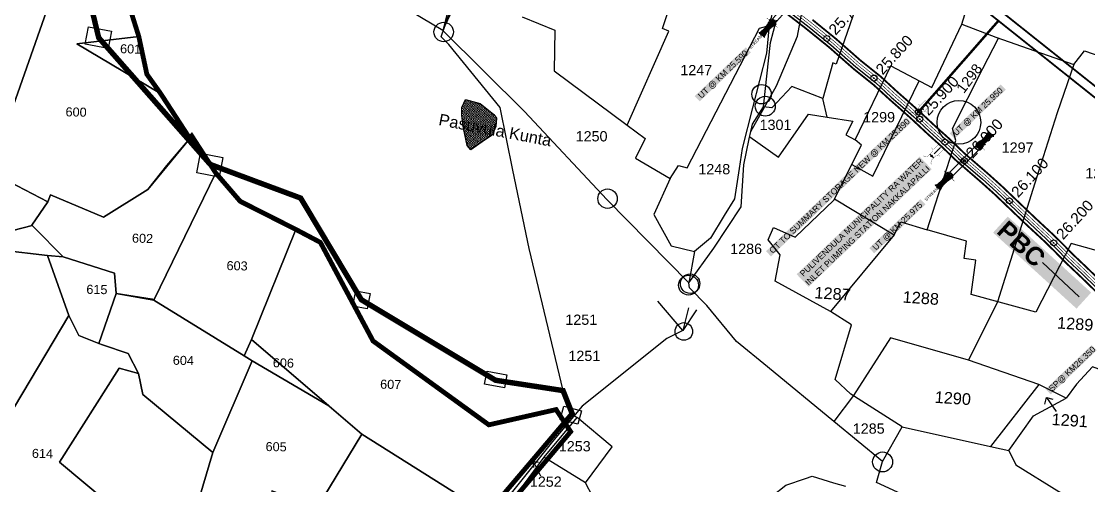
# Model space of a CAD drawing. Header units: millimetres. Extents: x 191342 to 235284, y 1600297 to 1616674.
# Drawn here: x 195018 to 196787, y 1605403 to 1606172 of the extents above; entities that cross this region are included whole.
import ezdxf
from ezdxf.enums import TextEntityAlignment as Align

# ---------------------------------------------------------------- set-up
doc = ezdxf.new("R2010")
doc.units = ezdxf.units.MM
doc.header["$LTSCALE"] = 15
doc.header["$PDMODE"] = 32
doc.header["$PDSIZE"] = 10
doc.linetypes.add('HIDDEN2', pattern=[0.1875, 0.125, -0.0625])
for name, color, linetype in [('BOUNDRY STONES', 240, 'Continuous'), ('CANAL1', 7, 'Continuous'), ('CSMark', 72, 'Continuous'), ('PAPER SIZE', 5, 'Continuous'), ('PLOT', 7, 'Continuous'), ('PLOT NO', 7, 'Continuous'), ('PLOTS', 7, 'Continuous'), ('PLOTS NO', 7, 'Continuous'), ('ROADS', 1, 'Continuous'), ('STREAMS', 4, 'Continuous'), ('STRUCTURE', 5, 'Continuous'), ('text2', 7, 'Continuous'), ('VILLAGE BOUNDRY', 5, 'Continuous'), ('wells', 7, 'Continuous')]:
    doc.layers.add(name, color=color, linetype=linetype)
doc.styles.get("Standard").update_dxf_attribs({"font": 'arial.ttf'})
doc.dimstyles.get("Standard").update_dxf_attribs({"dimtxt": 0.18, "dimasz": 0.18, "dimexe": 0.18, "dimexo": 0.0625, "dimgap": 0.09, "dimtad": 0, "dimtih": 1, "dimtoh": 1, "dimdec": 4, "dimzin": 0, "dimdsep": 46, "dimtxsty": 'Standard', "dimcen": 0.09, "dimadec": 0, "dimazin": 0, "dimtfac": 1, "dimtdec": 4, "dimtofl": 0, "dimtmove": 0, "dimatfit": 3, "dimfxl": 1, "dimtolj": 1, "dimtzin": 0, "dimarcsym": 0})

# ---------------------------------------------------------------- blocks, each defined once
blk = doc.blocks.new('PBC')
at = {"layer": 'STRUCTURE', "color": 5, "insert": (13.6, 8.7), "char_height": 30, "width": 181.057, "attachment_point": 1, "rotation": 325.6347, "bg_fill": 1, "box_fill_scale": 1.1, "bg_fill_color": 7, "bg_fill_true_color": 16777215, "bg_fill_transparency": 0}
blk.add_mtext('{\\fArial|b1|i0|c0|p34;\\C256;PBC}', dxfattribs=at)
at = {"layer": 'PAPER SIZE'}
blk.add_leader([(148.6, -102.5), (80.6, -54.7)], dimstyle='Standard', override={"dimasz": 40, "dimgap": 0.09, "dimtad": 0, "dimtfill": 2, "dimtfillclr": 5}, dxfattribs=at)
blk = doc.blocks.new('UT')
at = {"layer": 'STRUCTURE'}
h = blk.add_hatch(dxfattribs=at)
h.set_pattern_fill('DASH', color=150, scale=8, angle=-39.6278, style=0)
h.set_pattern_definition([(320.372247933, (-4370.464, -6260.8811), (1.40800153113, 0.132407282), [1, -1])])
h.paths.add_polyline_path([(765163, 1700681.9), (765165.6, 1700680.6), (765167.2, 1700680.3), (765169.1, 1700680), (765172.4, 1700679.6), (765176.4, 1700679.3), (765179.5, 1700679.5), (765183.1, 1700679.9), (765187.7, 1700680.9), (765188.9, 1700681.2), (765193.1, 1700682.2), (765196.1, 1700680.2), (765196.1, 1700672.2), (765193.1, 1700670.2), (765190.5, 1700670.8), (765188.1, 1700671.3), (765185.5, 1700671.8), (765183.6, 1700672.1), (765181, 1700672.5), (765180.3, 1700672.5), (765178.5, 1700672.6), (765176.7, 1700672.6), (765174.6, 1700672.5), (765172.5, 1700672.3), (765170.4, 1700672), (765168.5, 1700671.7), (765166.1, 1700671.2), (765165, 1700670.8), (765163, 1700669.7)])
h.paths.add_polyline_path([(765259.1, 1700682.2), (765256.1, 1700680.2), (765256.1, 1700672.2), (765259.1, 1700670.2), (765261.9, 1700671), (765264.4, 1700671.6), (765266.4, 1700672), (765269.1, 1700672.5), (765272.7, 1700673), (765276.1, 1700673.1), (765278.6, 1700672.9), (765281.2, 1700672.7), (765283.9, 1700672.3), (765286.4, 1700671.9), (765288, 1700671.3), (765289.2, 1700670.6), (765289.1, 1700682.7), (765287.6, 1700681.8), (765285.7, 1700681.2), (765283, 1700680.7), (765281.2, 1700680.4), (765276.7, 1700679.9), (765272.7, 1700679.9), (765268.7, 1700680.3), (765264.8, 1700681), (765261.2, 1700681.7)])
at = {"layer": 'STRUCTURE', "color": 150, "const_width": 0.628}
for points in [[(765190.1, 1700688.2), (765190.1, 1700684.2), (765196.1, 1700680.2), (765256.1, 1700680.2), (765262.1, 1700684.2), (765262.1, 1700688.2)], [(765190.1, 1700664.2), (765190.1, 1700668.2), (765196.1, 1700672.2), (765256.1, 1700672.2), (765262.1, 1700668.2), (765262.1, 1700664.2)]]:
    blk.add_lwpolyline(points, dxfattribs=at)
at = {"layer": 'STRUCTURE', "color": 150}
for points in [[(765196.1, 1700680.2), (765256.1, 1700680.2)], [(765196.1, 1700672.2), (765256.1, 1700672.2)], [(765196.1, 1700672.2), (765256.1, 1700672.2)]]:
    blk.add_lwpolyline(points, dxfattribs=at)
at = {"layer": 'STRUCTURE', "color": 0}
blk.add_circle((765226.1, 1700676.2), 1.89, dxfattribs=at)
at = {"layer": 'STRUCTURE', "color": 150}
for points in [[(765163, 1700681.9), (765164.4, 1700681.1), (765167.9, 1700680.2), (765171.2, 1700679.8), (765176.1, 1700679.4), (765184.7, 1700680.3), (765193.1, 1700682.2)], [(765289.1, 1700682.7), (765287.8, 1700681.9), (765284.3, 1700680.9), (765280.9, 1700680.4), (765276.1, 1700679.8), (765267.4, 1700680.5), (765259.1, 1700682.2)], [(765163, 1700669.7), (765164.3, 1700670.6), (765167.8, 1700671.6), (765171.2, 1700672.1), (765176, 1700672.6), (765184.7, 1700672), (765193.1, 1700670.2)], [(765289.2, 1700670.6), (765287.8, 1700671.4), (765284.2, 1700672.3), (765280.9, 1700672.7), (765276.1, 1700673.1), (765267.4, 1700672.2), (765259.1, 1700670.2)]]:
    blk.add_spline(points, degree=3, dxfattribs=at)
at = {"layer": 'STRUCTURE', "color": 0}
blk.add_text('STREAM', height=5, dxfattribs=at).set_placement((765148.2, 1700675.8), align=Align.MIDDLE_CENTER)
for points in [[(765190.9, 1700676), (765164.2, 1700675.8)], [(765289.3, 1700676.7), (765265.4, 1700676.4)]]:
    blk.add_leader(points, dimstyle='Standard', override={"dimasz": 10, "dimgap": 0.09, "dimtad": 0}, dxfattribs=at)
blk = doc.blocks.new('OT')
at = {"layer": 'STRUCTURE', "color": 190}
for points, const_width in [([(769775.2, 1706601.8), (769775.2, 1706597.8), (769769.2, 1706593.8), (769761.8, 1706593.8), (769754.4, 1706593.8), (769748.4, 1706597.8), (769748.4, 1706601.8)], 0.5), ([(769751.4, 1706595.8), (769729.4, 1706595.8)], 0.5), ([(769751.4, 1706579), (769729.4, 1706579)], 0.5), ([(769748.4, 1706573), (769748.4, 1706577), (769754.4, 1706581), (769761.8, 1706581), (769761.8, 1706581), (769761.8, 1706581), (769769.2, 1706581), (769775.2, 1706577), (769775.2, 1706573)], 0.5), ([(769761.8, 1706593.8), (769761.8, 1706581)], 2.5)]:
    blk.add_lwpolyline(points, dxfattribs=dict(at, const_width=const_width))
at = {"layer": 'STRUCTURE', "color": 0}
blk.add_circle((769761.8, 1706587.4), 1.87, dxfattribs=at)
blk.add_leader([(769732.6, 1706587.4), (769753.8, 1706587.4)], dimstyle='Standard', override={"dimasz": 10, "dimgap": 0.09, "dimtad": 0}, dxfattribs=at)

msp = doc.modelspace()

# ---------------------------------------------------------------- hatches: boundary and pattern name
at = {"layer": 'wells'}
h = msp.add_hatch(dxfattribs=at)
h.set_pattern_fill('DASH', color=4, scale=13.066073, angle=-10.8147)
h.set_pattern_definition([(349.185305, (151610.6746, 1611786.0995), (1.910704724, 1.297797334), [1.63325908, -1.63325908])])
h.paths.add_polyline_path([(195754.1, 1606042.7), (195778.2, 1606036.2), (195801.2, 1606017.8), (195805.3, 1606011.7), (195804.6, 1605998.3), (195798.1, 1605983.7), (195781.6, 1605972.5), (195762.8, 1605959.7), (195756.9, 1605966.5), (195750.7, 1605995.2), (195748, 1606016.5), (195748.2, 1606029.7)])

# ---------------------------------------------------------------- linework, layer by layer
at = {"color": 5, "const_width": 3, "elevation": 240.9}
msp.add_lwpolyline([(196914.2, 1606877.7), (197448.5, 1606452), (196998.1, 1605886.3), (196476.6, 1606301.5), (196914.2, 1606877.7)], dxfattribs=at)
msp.add_lwpolyline([(196916.8, 1606856.4), (197427.5, 1606449.6), (196995.7, 1605907.4), (196497.4, 1606304.1)], close=True, dxfattribs=at)
at = {"color": 1, "const_width": 4, "elevation": 242.2}
msp.add_lwpolyline([(196503.9, 1606020.9), (196637.5, 1606173.4)], dxfattribs=at)
at = {"layer": 'BOUNDRY STONES', "color": 1}
for points in [[(195129.2, 1606163.2), (195167.3, 1606155.9), (195161.8, 1606127.4), (195123.7, 1606134.7)], [(195314.7, 1605953.8), (195351.9, 1605946.7), (195345.6, 1605914.1), (195308.5, 1605921.2)], [(195572.5, 1605725.9), (195595.9, 1605721.4), (195591, 1605695.7), (195567.6, 1605700.1)], [(195790, 1605592.7), (195822.7, 1605586.4), (195818.6, 1605564.9), (195785.8, 1605571.1)], [(195917.1, 1605534.2), (195946.2, 1605526.6), (195940.5, 1605504.6), (195911.3, 1605512.3)]]:
    msp.add_lwpolyline(points, close=True, dxfattribs=at)
for centre, radius in [((195717.9, 1606154.8), 16.1), ((196244.9, 1606051.7), 16.1), ((196251, 1606031.7), 16.5), ((195989.6, 1605878.5), 16.1), ((196123.9, 1605735.1), 16.5), ((196126.4, 1605737.6), 16.1), ((196116, 1605658.3), 14.6), ((196445.5, 1605442), 16.5)]:
    msp.add_circle(centre, radius, dxfattribs=at)
at = {"layer": 'CANAL1', "color": 200, "const_width": 3}
for points in [[(196284.9, 1606186.5), (196318.1, 1606160.9), (196356.5, 1606129.8), (196397.8, 1606093.4), (196430.6, 1606067.2), (196456.7, 1606043.3), (196475.8, 1606026.4), (196493.9, 1606010.3), (196520, 1605986), (196544.4, 1605964), (196568.1, 1605941.1), (196607.8, 1605906.8), (196631, 1605886), (196686, 1605833.4), (196713.2, 1605808.3), (196730.1, 1605791.8), (196747.9, 1605773.6), (196772.9, 1605750), (196844.4, 1605680.6)], [(196329.3, 1606175), (196368.1, 1606143.5), (196409.4, 1606107.2), (196442.4, 1606080.9), (196468.7, 1606056.6), (196487.8, 1606039.8), (196506, 1606023.6), (196532.1, 1605999.3), (196556.7, 1605977.2), (196580.3, 1605954.4), (196619.7, 1605920.3), (196643.2, 1605899.2), (196698.4, 1605846.5), (196725.6, 1605821.3), (196742.8, 1605804.6), (196760.5, 1605786.5), (196785.3, 1605763), (196856.6, 1605693.9)]]:
    msp.add_lwpolyline(points, dxfattribs=at)
at = {"layer": 'CANAL1', "color": 5}
msp.add_lwpolyline([(196288, 1606190.3), (196321.2, 1606164.8), (196359.7, 1606133.6), (196401, 1606097.2), (196433.9, 1606071), (196460, 1606047), (196479.2, 1606030.1), (196497.2, 1606014), (196523.3, 1605989.7), (196547.8, 1605967.7), (196571.5, 1605944.8), (196611.1, 1605910.6), (196634.4, 1605889.6), (196689.5, 1605837.1), (196716.6, 1605811.9), (196733.6, 1605795.3), (196751.4, 1605777.2), (196776.3, 1605753.6), (196847.8, 1605684.3)], dxfattribs=at)
at = {"layer": 'CANAL1', "color": 1, "linetype": 'HIDDEN2', "ltscale": 4, "const_width": 1}
msp.add_lwpolyline([(196290.5, 1606193.5), (196323.7, 1606167.9), (196362.3, 1606136.7), (196403.6, 1606100.3), (196436.5, 1606074), (196462.7, 1606049.9), (196481.8, 1606033.1), (196499.9, 1606017), (196526, 1605992.6), (196550.5, 1605970.6), (196574.2, 1605947.7), (196581.2, 1605941.6), (196613.7, 1605913.6), (196637.1, 1605892.6), (196692.2, 1605840), (196719.4, 1605814.8), (196736.4, 1605798.2), (196754.2, 1605780.1), (196779.1, 1605756.5), (196850.5, 1605687.2)], dxfattribs=at)
at = {"layer": 'CANAL1', "color": 5, "const_width": 1}
msp.add_lwpolyline([(196293, 1606196.6), (196326.2, 1606171.1), (196364.9, 1606139.7), (196406.2, 1606103.4), (196439.1, 1606077.1), (196465.4, 1606052.9), (196484.5, 1606036.1), (196502.6, 1606019.9), (196528.7, 1605995.6), (196553.3, 1605973.5), (196576.9, 1605950.7), (196616.4, 1605916.6), (196639.8, 1605895.5), (196695, 1605842.9), (196722.1, 1605817.7), (196739.2, 1605801), (196757, 1605782.9), (196781.9, 1605759.4), (196853.2, 1605690.2)], dxfattribs=at)
at = {"layer": 'PLOT'}
for points in [[(194786.4, 1606248.1), (194841.6, 1606274.1), (194934.6, 1606260.5), (195024.6, 1606262.1), (195081.2, 1606251.1), (195004.7, 1606033.6), (194801, 1606103.9), (194770.5, 1606144), (194744.2, 1606219.3), (194786.4, 1606248.1)], [(195297, 1605978.5), (195259, 1605933.6), (195227.4, 1605893.7), (195153.9, 1605847.7), (195066.4, 1605885), (195061.8, 1605873.2), (194998.2, 1605906.4), (194985.2, 1605967.1), (195004.7, 1606033.6), (195081.2, 1606251.1), (195140.9, 1606240.8), (195197.3, 1606195.8), (195212.5, 1606147.6), (195109.8, 1606135.4), (195244.4, 1606054.9), (195248.7, 1606052.8), (195297, 1605978.5)], [(195212.5, 1606147.6), (195225.9, 1606084.8), (195248.7, 1606052.8), (195244.4, 1606054.9), (195109.8, 1606135.4), (195212.5, 1606147.6)], [(194986.7, 1605821.5), (194986.7, 1605821.5), (194910.1, 1605914.9), (194882.8, 1605924.5), (194848.1, 1606004.3), (194858.3, 1606026.3), (194955.5, 1605951.3), (194985.2, 1605967.1), (194998.2, 1605906.4), (195061.8, 1605873.2), (195035.5, 1605834.5), (195035.7, 1605833.9), (194986.7, 1605821.5)], [(195237.4, 1605710.1), (195234.5, 1605711.9), (195175, 1605721.3), (195172, 1605755), (195087.4, 1605781.9), (195039.2, 1605830.4), (195035.7, 1605833.9), (195035.5, 1605834.5), (195061.8, 1605873.2), (195066.4, 1605885), (195153.9, 1605847.7), (195227.4, 1605893.7), (195297, 1605978.5), (195300.3, 1605982.4), (195340.1, 1605921.1), (195237.4, 1605710.1)], [(195227.4, 1605893.7), (195259, 1605933.6), (195297, 1605978.5), (195227.4, 1605893.7)], [(195227.4, 1605893.7), (195259, 1605933.6), (195297, 1605978.5), (195227.4, 1605893.7)], [(195472.8, 1605827.5), (195399.6, 1605644.9), (195387.2, 1605617.8), (195237.4, 1605710.1), (195340.1, 1605921.1), (195380.6, 1605874.1), (195472.8, 1605827.5)], [(195087.4, 1605781.9), (195061, 1605784.1), (194985.4, 1605793.3), (194986.7, 1605821.5), (195035.7, 1605833.9), (195039.2, 1605830.4), (195087.4, 1605781.9)], [(195806.1, 1605347.3), (195582.5, 1605487.8), (195528.3, 1605534.5), (195527.3, 1605535.1), (195399.6, 1605644.9), (195472.8, 1605827.5), (195513.5, 1605806), (195600.9, 1605642.5), (195792.8, 1605503.5), (195904.3, 1605528.8), (195928.4, 1605492.1), (195806.1, 1605347.3)], [(195061, 1605784.1), (195096.7, 1605684.9), (194915.8, 1605382.1), (194877.5, 1605449.4), (194868.9, 1605465.1), (194834.1, 1605528.5), (194833.2, 1605529.8), (194803.5, 1605581.9), (194775, 1605609.1), (194815.9, 1605655.6), (194818.2, 1605654.1), (194883.4, 1605609.9), (194985.4, 1605793.3), (195061, 1605784.1)], [(195175, 1605721.3), (195146.5, 1605638.1), (195112.9, 1605651.5), (195096.7, 1605684.9), (195061, 1605784.1), (195087.4, 1605781.9), (195087.4, 1605781.9), (195172, 1605755), (195175, 1605721.3)], [(195400.2, 1605609.8), (195335.3, 1605457.6), (195219.3, 1605554), (195211.8, 1605588.4), (195195.1, 1605622), (195152.2, 1605636.3), (195146.5, 1605638.1), (195175, 1605721.3), (195237.4, 1605710.1), (195387.2, 1605617.8), (195400.2, 1605609.8)], [(195175, 1605721.3), (195234.5, 1605711.9), (195237.4, 1605710.1), (195175, 1605721.3)], [(195175, 1605721.3), (195234.5, 1605711.9), (195237.4, 1605710.1), (195175, 1605721.3)], [(194915.8, 1605382.1), (195096.7, 1605684.9), (195112.9, 1605651.5), (195146.5, 1605638.1), (195152.2, 1605636.3), (195195.1, 1605622), (195211.8, 1605588.4), (195179.9, 1605597.3), (195081.2, 1605441.8), (195198.6, 1605343.5), (195130.7, 1605176.4), (195019.3, 1605248.6), (194915.8, 1605382.1)], [(195527.3, 1605535.1), (195400.2, 1605609.8), (195387.2, 1605617.8), (195399.6, 1605644.9), (195527.3, 1605535.1)], [(195211.8, 1605588.4), (195219.3, 1605554), (195335.3, 1605457.6), (195291.6, 1605310.4), (195419.8, 1605247.6), (195422, 1605246.8), (195418.6, 1605187.3), (195350.2, 1605039.9), (195283.3, 1605067.4), (195278.1, 1605069.6), (195249.8, 1605091.6), (195285, 1605270.7), (195198.6, 1605343.5), (195081.2, 1605441.8), (195179.9, 1605597.3), (195211.8, 1605588.4)], [(195432.8, 1605394.3), (195432.8, 1605394.3), (195419.8, 1605247.6), (195291.6, 1605310.4), (195335.3, 1605457.6), (195400.2, 1605609.8), (195527.3, 1605535.1), (195528.3, 1605534.5), (195582.5, 1605487.8), (195508.2, 1605366.1), (195432.8, 1605394.3)], [(195806.1, 1605347.3), (195746.7, 1605282.5), (195508.2, 1605366.1), (195582.5, 1605487.8), (195806.1, 1605347.3)]]:
    msp.add_lwpolyline(points, close=True, dxfattribs=at)
at = {"layer": 'PLOTS'}
for points in [[(196576.8, 1606167.7), (196633.2, 1606146.3), (196762.8, 1606100.8), (196780.2, 1606123.3), (196826.6, 1606107.4), (196869.2, 1606260), (196892.3, 1606341.1), (196929.7, 1606497.2), (196898.1, 1606504.7), (196924.1, 1606576.7)], [(195736.7, 1606236.9), (195716.8, 1606157.4), (195745.4, 1606219.4), (195786.3, 1606308.2), (195819, 1606368.8), (195804, 1606375.2)], [(196438.4, 1606322.4), (196400.4, 1606194), (196368.6, 1606101.7), (196363.1, 1606103.6), (196346.5, 1606044.6), (196295, 1606064.6), (196261.8, 1606029.1), (196248.3, 1606030.6)], [(195848.2, 1606179.9), (195902.3, 1606157.9), (195900.9, 1606090.2), (196022.2, 1606000.5), (196091.4, 1606156.1), (196080.6, 1606160.8), (196124.7, 1606293), (196273.8, 1606234.9)], [(196353.7, 1606013.5), (196396.2, 1606006.9), (196384.4, 1605984.2), (196399.9, 1605976.2), (196459.4, 1606098.9), (196526.9, 1606063), (196576.8, 1606167.7), (196609.4, 1606273)], [(196273.8, 1606234.9), (196257.5, 1606165.3), (196252.8, 1606119.6), (196229.8, 1606029.1), (196212.7, 1605961.7), (196207.6, 1605928.7), (196199.8, 1605878), (196182.9, 1605850.5), (196160, 1605813.1), (196133.7, 1605791.1), (196124.6, 1605739.2), (195988.5, 1605877.2), (195851.7, 1606023), (195716.8, 1606157.4), (195545.1, 1606259.7)], [(196093.5, 1605912.1), (196107.1, 1605933.4), (196121.5, 1605929.4), (196241.2, 1606160.9), (196257.5, 1606165.3)], [(196555.5, 1605352.8), (196435.6, 1605407.7), (196445.2, 1605442.5), (196364.9, 1605509), (196254.8, 1605599.4), (196203.3, 1605641.7), (196154.1, 1605701.3), (196125.7, 1605730.7), (196124.6, 1605739.2), (196165.8, 1605796.4), (196210.8, 1605865), (196215.4, 1605934.7), (196224.6, 1605977.9), (196229.7, 1606002.2), (196248.3, 1606031), (196259.8, 1606137.6), (196269.7, 1606175.2)], [(196893.3, 1605866.9), (196867.1, 1605773.7), (196758.3, 1605804.2), (196699.5, 1605690.3), (196638.8, 1605706.7), (196592.1, 1605719.4), (196600.1, 1605776.4), (196580.5, 1605779.2), (196584.8, 1605807.8), (196519.5, 1605826.8), (196552.2, 1605928.7), (196567.1, 1605975.1), (196561.2, 1605994.8), (196611.8, 1606094.4), (196637.4, 1606144.8)], [(196762.8, 1606100.8), (196734.7, 1606020.6), (196704.1, 1605923.6), (196669.7, 1605814.4), (196636, 1605707.5), (196587.8, 1605610.7), (196458.7, 1605647.8), (196397.1, 1605552.1), (196364.9, 1605509)], [(196394.3, 1605935), (196429.5, 1605915.6), (196506, 1606074.1)], [(196225.3, 1605981.1), (196273, 1605947.5), (196322.7, 1606018.3), (196353.7, 1606013.5), (196346.5, 1606044.6)], [(196022.2, 1606000.5), (196052, 1605978.5), (196035.9, 1605945.5), (196093.5, 1605912.1), (196066.3, 1605852.2), (196095.1, 1605800.3), (196133.7, 1605791.1)], [(196445.2, 1605442.5), (196477.7, 1605500.1), (196392.7, 1605554.1), (196366.8, 1605578.7), (196394.1, 1605669.4), (196358.9, 1605691.4), (196267.7, 1605741.5), (196275.5, 1605785.6), (196255.8, 1605810), (196264.4, 1605830.8), (196300.7, 1605814.9), (196364.8, 1605875.8), (196410.3, 1605967), (196399.9, 1605976.2)], [(196366, 1605878.3), (196464.9, 1605818.6), (196475.9, 1605839.8), (196519.5, 1605826.8)], [(196464.9, 1605818.6), (196358.9, 1605691.4)], [(196123.7, 1605697.3), (196114.5, 1605659.9), (196072.7, 1605708.4)], [(196477.7, 1605500.1), (196629.5, 1605466.3), (196654.9, 1605460.7), (196695.5, 1605518.4), (196750, 1605547.6), (196704.4, 1605570.6), (196587.8, 1605610.7)], [(196654.9, 1605460.7), (196666.3, 1605437.2), (196737.7, 1605392.8), (196816.6, 1605348.7), (196847.4, 1605331.5), (196883.1, 1605302.3), (196944.2, 1605252.7), (197038.3, 1605191.3), (197055.3, 1605238.9), (197089.7, 1605361.1), (197126.6, 1605492.2), (197098.5, 1605504.2), (196981.5, 1605561.1), (196969.2, 1605535.7), (196793.5, 1605599.5), (196766.7, 1605571), (196750, 1605547.6)], [(196704.4, 1605570.6), (196624.6, 1605467.4)], [(195930.8, 1605522.4), (195938.9, 1605515.5), (195883.9, 1605449.7), (195832.5, 1605380), (195817.9, 1605389.3)], [(195953, 1605407.6), (195997.5, 1605467.1), (195939.1, 1605515.8)], [(195832.5, 1605380), (195907.4, 1605325.2), (195966.6, 1605197.8), (196040.5, 1605162.5), (196065.2, 1605180.9), (196008.4, 1605291.4), (195999.5, 1605318.7), (195953, 1605407.6), (195883.9, 1605449.7)]]:
    msp.add_lwpolyline(points, dxfattribs=at)
at = {"layer": 'PLOTS NO'}
for points in [[(196714.2, 1605537.8), (196717.2, 1605549.1), (196727.5, 1605546.3)], [(196717.2, 1605549.1), (196733.5, 1605525.5)], [(195867.4, 1605432.8), (195866.5, 1605443.4), (195875.3, 1605441.6)], [(195866.5, 1605443.4), (195878.6, 1605418.7)]]:
    msp.add_lwpolyline(points, dxfattribs=at)
at = {"layer": 'ROADS'}
for points in [[(195915.8, 1605560.3), (195859.8, 1605795.7), (195832.7, 1605925.8), (195811.8, 1606029.7), (195726.5, 1606134.3), (195713.8, 1606147), (195742.8, 1606232.6), (195815, 1606379.5), (195941.4, 1606463), (196018.1, 1606647.9), (196075.6, 1606787.4), (196126.3, 1606989.3), (196161.5, 1607156)], [(196137, 1605694.4), (196114.5, 1605659.9), (196087.6, 1605646.5), (195947.7, 1605534.4), (195898.1, 1605476.1), (195825.2, 1605384.6)]]:
    msp.add_lwpolyline(points, dxfattribs=at)
at = {"layer": 'ROADS', "color": 1}
msp.add_lwpolyline([(196227.2, 1605990.1), (196269.8, 1606065.7), (196304.5, 1606147.7), (196320.5, 1606234.8), (196348.7, 1606310.4), (196379.4, 1606454.1), (196399.7, 1606549.4), (196444.1, 1606668.7)], dxfattribs=at)
at = {"layer": 'STREAMS'}
for points in [[(195754.1, 1606042.7), (195778.2, 1606036.2), (195801.2, 1606017.8), (195805.3, 1606011.7), (195804.6, 1605998.3), (195798.1, 1605983.7), (195781.6, 1605972.5), (195762.8, 1605959.7), (195756.9, 1605966.5), (195750.7, 1605995.2), (195748, 1606016.5), (195748.2, 1606029.7), (195754.1, 1606042.7)], [(196261.1, 1605384.6), (196285.2, 1605403.7), (196317.9, 1605414.6), (196328.8, 1605418.2), (196364.4, 1605407.6), (196384, 1605401.7)]]:
    msp.add_lwpolyline(points, dxfattribs=at)
at = {"layer": 'text2', "color": 3, "linetype": 'Continuous'}
msp.add_circle((196572, 1606005), 36.2, dxfattribs=at)
for p in [(196353.1, 1606144.1), (196431.1, 1606078.4), (196507, 1606010.4)]:
    msp.add_point(p, dxfattribs=at)
at = {"layer": 'text2', "color": 2, "linetype": 'Continuous'}
for p in [(196505, 1606022, 101), (196548.9, 1605972.1), (196581.2, 1605941.6), (196655.7, 1605874.9), (196729.1, 1605805.2)]:
    msp.add_point(p, dxfattribs=at)
at = {"layer": 'VILLAGE BOUNDRY', "linetype": 'HIDDEN2', "ltscale": 20}
msp.add_lwpolyline([(195817.9, 1605389.3, 8, 8, 0), (195869.1, 1605449.6, 8, 8, 0), (195930.8, 1605522.4, 8, 8, 0), (195930.8, 1605522.4, 9, 9, 0), (195915.8, 1605560.3, 9, 9, 0), (195803.9, 1605577.4, 9, 9, 0), (195581.5, 1605710.9, 9, 9, 0), (195480.9, 1605879.4, 9, 9, 0), (195331.1, 1605935.2, 9, 9, 0), (195146.1, 1606145.3, 9, 9, 0), (195116.7, 1606266.9, 9, 9, 0)], format="xyseb", dxfattribs=at)
at = {"layer": 'VILLAGE BOUNDRY', "linetype": 'HIDDEN2', "ltscale": 20, "const_width": 8}
msp.add_lwpolyline([(195197.3, 1606195.8), (195212.5, 1606147.6), (195225.9, 1606084.8), (195248.7, 1606052.8), (195297, 1605978.5), (195300.3, 1605982.4), (195340.1, 1605921.1), (195380.6, 1605874.1), (195472.8, 1605827.5), (195513.5, 1605806), (195600.9, 1605642.5), (195792.8, 1605503.5), (195904.3, 1605528.8), (195928.4, 1605492.1), (195806.1, 1605347.3)], dxfattribs=at)

# ---------------------------------------------------------------- block references
at = {"layer": 'PAPER SIZE', "rotation": 352.0284551259275}
msp.add_blockref('PBC', (196638.5, 1605837.8), dxfattribs=at)
at = {"layer": 'STRUCTURE', "color": 0}
for p, rotation in [((963739.5, -93475.3), 48.52615991552485), ((859953, -136989.4), 45.06272770680575)]:
    msp.add_blockref('UT', p, dxfattribs=dict(at, rotation=rotation))
at = {"layer": 'STRUCTURE', "color": 0, "xscale": 0.7, "yscale": 0.7, "zscale": 0.7, "rotation": 224.9140762014686}
for p in [(-265361.3, 2832446.3, 101), (-265339.3, 2832373.4)]:
    msp.add_blockref('OT', p, dxfattribs=at)

# ---------------------------------------------------------------- texts
at = {"layer": 'CSMark', "color": 1}
for s, p in [('25.700', (196361, 1606154.4)), ('25.800', (196439, 1606088.7)), ('25.900', (196515, 1606020.7)), ('26.000', (196588.2, 1605950.1)), ('26.100', (196663.6, 1605885.2)), ('26.200', (196738.1, 1605815.3))]:
    msp.add_text(s, height=18, rotation=47.646, dxfattribs=at).set_placement(p, align=Align.MIDDLE_LEFT)
at = {"layer": 'PLOT NO', "color": 7}
for s, p in [('601', (195181.4, 1606119.6)), ('600', (195091, 1606015)), ('602', (195201.1, 1605805.6)), ('603', (195357.9, 1605760.1)), ('615', (195125.5, 1605720.8)), ('604', (195268.8, 1605603.2)), ('606', (195434.6, 1605599)), ('607', (195612.5, 1605563.5)), ('605', (195422.6, 1605460.1)), ('614', (195035.2, 1605448.8))]:
    msp.add_text(s, height=15, rotation=358.7911, dxfattribs=at).set_placement(p)
at = {"layer": 'PLOTS NO'}
for s, p in [('1247', (196110.2, 1606083.1)), ('1299', (196413.3, 1606005.1)), ('1301', (196241.6, 1605992.4)), ('1250', (195936.7, 1605973.4)), ('1297', (196642.9, 1605954.7)), ('1248', (196140.1, 1605918.9)), ('1296', (196781.6, 1605912.2)), ('1286', (196192.9, 1605786.8)), ('1251', (195919.6, 1605669.3)), ('1251', (195924.7, 1605609.3)), ('1285', (196396.1, 1605488.8)), ('1253', (195908.8, 1605459.5)), ('1252', (195860.8, 1605400.8))]:
    msp.add_text(s, height=17, dxfattribs=at).set_placement(p)
for s, height, rotation, p in [('1298', 17, 53.2788, (196580.2, 1606051.7)), ('Pasuvula Kunta', 19.367, 349.1853, (195708.4, 1606000.6)), ('1287', 19.32, 356.1919, (196332.1, 1605713.4)), ('1288', 19.32, 356.1919, (196478.4, 1605706.2)), ('1289', 19.32, 356.1919, (196734.3, 1605663.3)), ('1290', 19.32, 356.1919, (196531.4, 1605540.1)), ('1291', 19.32, 356.1919, (196725.2, 1605503.3))]:
    msp.add_text(s, height=height, rotation=rotation, dxfattribs=at).set_placement(p)
at = {"layer": 'STRUCTURE', "color": 5, "char_height": 10, "attachment_point": 1, "rotation": 43.7252, "bg_fill": 1, "box_fill_scale": 1.1, "bg_fill_color": 7, "bg_fill_true_color": 16777215, "bg_fill_transparency": 0}
for s, insert, width in [(' UT @ KM 25.590 ', (196135.5, 1606048.4), 115.346), (' UT @ KM 25.950', (196558, 1605986.6), 115.346), ('{\\C1; OT TO SUMMARY STORAGE NEW @ KM 25.890}', (196253.7, 1605791.3), 319.561), ('{\\C1; PULIVENDULA MUNICIPALITY RA WATER INLET PUMPING STATION NAKKALAPALLI}', (196304.5, 1605753.1), 280.148), (' UT @ KM 25.975', (196424.8, 1605796.5), 115.346), (' SP@ KM26.350', (196717.2, 1605562.7), 103.695)]:
    msp.add_mtext(s, dxfattribs=dict(at, insert=insert, width=width))

doc.saveas('drawing.dxf')
